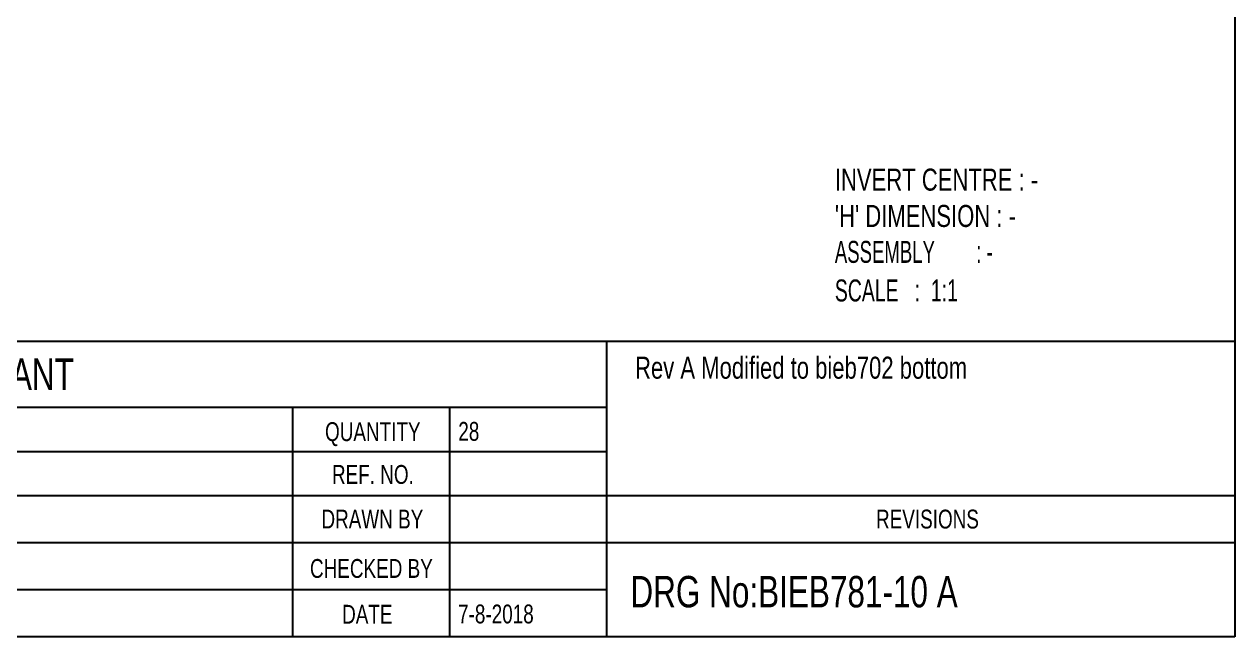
# Model space of a CAD drawing. Header units: millimetres. Extents: x 8 to 3888, y -9869 to 412.
# Drawn here: x 393.2 to 586, y 8 to 105.5 of the extents above; entities that cross this region are included whole.
import ezdxf

# ---------------------------------------------------------------- set-up
doc = ezdxf.new("R2010")
doc.units = ezdxf.units.MM
doc.layers.add('OUTLINE', color=7, linetype='Continuous', lineweight=25)
doc.layers.add('TEXT', color=2, linetype='Continuous')
doc.styles.add('SLDTEXTSTYLE0', font='TXT', dxfattribs={"width": 0.75})
doc.styles.add('SLDTEXTSTYLE4', font='TXT', dxfattribs={"width": 0.631579})
doc.styles.add('SLDTEXTSTYLE5', font='TXT', dxfattribs={"width": 0.660714})

msp = doc.modelspace()

# ---------------------------------------------------------------- linework, layer by layer
at = {"layer": 'OUTLINE'}
for p, q in [((586, 412), (586, 8)), ((586, 55), (183, 55)), ((486, 8), (486, 55)), ((486, 44.5), (333, 44.5)), ((436, 8), (436, 44.5)), ((461, 8), (461, 44.5)), ((333, 37.5), (486, 37.5)), ((273, 30.5), (586, 30.5)), ((333, 23), (486, 23)), ((486, 23), (586, 23)), ((486, 15.5), (273, 15.5)), ((586, 8), (8, 8))]:
    msp.add_line(p, q, dxfattribs=at)

# ---------------------------------------------------------------- texts
at = {"layer": 'TEXT'}
for s, insert, char_height, attachment_point, style in [('INVERT CENTRE : -', (522.31517, 82.54645), 3.5, 1, 'SLDTEXTSTYLE0'), ("'H' DIMENSION : -", (522.31517, 76.76242), 3.5, 1, 'SLDTEXTSTYLE0'), ('ASSEMBLY        : -', (522.31517, 71.04405), 3.5, 1, 'SLDTEXTSTYLE4'), ('SCALE   :  1:1', (522.31517, 64.89715), 3.5, 1, 'SLDTEXTSTYLE5'), ('2-500-18 DESANT', (359.33565, 52.31634), 5, 1, 'SLDTEXTSTYLE0'), ('Rev A Modified to bieb702 bottom', (490.4971, 52.59984), 3.5, 1, 'SLDTEXTSTYLE0'), ('QUANTITY', (448.73922, 42.16498), 3, 2, 'SLDTEXTSTYLE0'), ('28', (462.35518, 42.21082), 3, 1, 'SLDTEXTSTYLE0'), ('REF. NO.', (448.75477, 35.3534), 3, 2, 'SLDTEXTSTYLE0'), ('DRAWN BY', (448.67352, 28.24386), 3, 2, 'SLDTEXTSTYLE0'), ('REVISIONS', (537.06395, 28.24386), 3, 2, 'SLDTEXTSTYLE0'), ('CHECKED BY', (448.51608, 20.38182), 3, 2, 'SLDTEXTSTYLE0'), ('DRG No:BIEB781-10 A', (489.76042, 17.68852), 5, 1, 'SLDTEXTSTYLE0'), ('DATE', (447.86978, 13.08877), 3, 2, 'SLDTEXTSTYLE0'), ('7-8-2018', (462.31932, 13.1346), 3, 1, 'SLDTEXTSTYLE0')]:
    msp.add_mtext(s, dxfattribs=dict(at, insert=insert, char_height=char_height, attachment_point=attachment_point, style=style))

doc.saveas('drawing.dxf')
